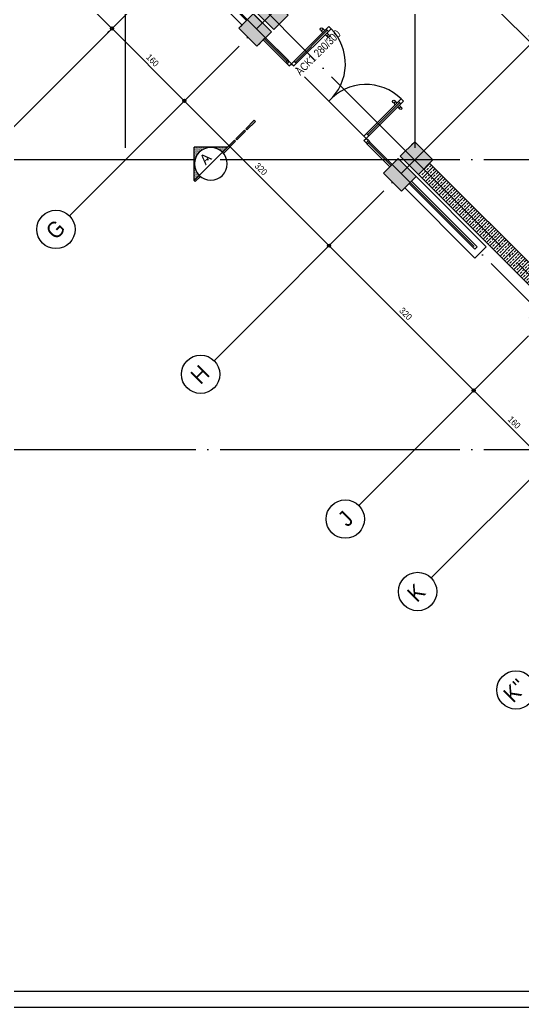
# Model space of a CAD drawing. Extents: x 460786 to 545292, y 30998 to 41694.
# Drawn here: x 487049 to 487836, y 37194 to 38737 of the extents above; entities that cross this region are included whole.
import ezdxf
from ezdxf.enums import TextEntityAlignment as Align

# ---------------------------------------------------------------- set-up
doc = ezdxf.new("R2010")
doc.units = 0
doc.header["$LTSCALE"] = 50
doc.header["$MEASUREMENT"] = 0
doc.header["$PDMODE"] = 35
doc.linetypes.add('DASHDOT', pattern=[5.5, 5, -0.25, 0, -0.25])
doc.layers.get('0').update_dxf_attribs({"linetype": 'CONTINUOUS'})
doc.layers.get('Defpoints').update_dxf_attribs({"linetype": 'CONTINUOUS'})
for name, color, linetype in [('A-Aks Balonu', 2, 'CONTINUOUS'), ('A-Aks Dikey', 12, 'DASHDOT'), ('A-Aks Yatay', 12, 'DASHDOT'), ('A-Betonarme', 6, 'CONTINUOUS'), ('A-Cam', 160, 'CONTINUOUS'), ('A-Duvar', 7, 'CONTINUOUS'), ('A-Kesit Yazi', 4, 'CONTINUOUS'), ('A-Lejant', 23, 'CONTINUOUS'), ('A-Olcu DIS Dikey', 8, 'CONTINUOUS'), ('A-Olcu Ic Dikey', 8, 'CONTINUOUS'), ('A-Poz-Kapı', 4, 'CONTINUOUS'), ('A-Tarama 1', 9, 'CONTINUOUS')]:
    doc.layers.add(name, color=color, linetype=linetype)
doc.styles.get("Standard").update_dxf_attribs({"font": 'arial.ttf', "width": 0.9})
doc.styles.add('STANDARD1', font='arial.ttf')
doc.dimstyles.new('EXIT', dxfattribs={"dimscale": 50, "dimtxt": 0.23, "dimasz": 0.03, "dimexe": 0.125, "dimexo": 0.5, "dimgap": 0.09, "dimtad": 1, "dimzin": 1, "dimdsep": 46, "dimtxsty": 'Standard', "dimblk": 'TICK', "dimcen": 0.2, "dimadec": 0, "dimazin": 0, "dimtfac": 1, "dimtix": 1, "dimtofl": 0, "dimtmove": 2, "dimatfit": 3, "dimldrblk": 'TICK', "dimfxl": 1, "dimtolj": 1, "dimtzin": 1, "dimarcsym": 0})
pattern_1 = [(225, (-3046.124, 1950.459), (5.30330086, -5.30330086), []), (225, (-3051.4276, 1950.459), (5.30330086, -5.30330086), [3.75, -1.875])]

# ---------------------------------------------------------------- blocks, each defined once
blk = doc.blocks.new('aks')
blk.add_circle((-0.8, 38.6), 60)
at = {"width": 0.9}
blk.add_attdef('AKSNO', text='', height=50, dxfattribs=at).set_placement((-0.8, 38.6), align=Align.MIDDLE_CENTER)
blk = doc.blocks.new('kapı CK 180p')
at = {"ltscale": 20}
for p, q in [((10, 82.4), (15, 82.4)), ((10, 0), (10, 82.4)), ((15, 0), (15, 82.4)), ((175, 82.4), (170, 82.4)), ((170, 0), (170, 82.4)), ((175, 0), (175, 82.4)), ((10, 76.4), (15, 76.4)), ((12.5, 6), (12.5, 76.4)), ((175, 76.4), (170, 76.4)), ((172.5, 6), (172.5, 76.4)), ((5, 0), (10, 0)), ((5, -5), (5, 0)), ((10, 6), (15, 6)), ((10, 0), (15, 0)), ((10, -5), (10, 0)), ((175, 6), (170, 6)), ((175, 0), (170, 0)), ((5, -5), (10, -5)), ((175, -5), (175, 0)), ((180, 0), (175, 0)), ((180, -5), (175, -5)), ((180, -5), (180, 0))]:
    blk.add_line(p, q, dxfattribs=at)
for p, q in [((6.5, 73.4), (9.4, 73.4)), ((6.5, 69.4), (9.4, 69.4)), ((18.5, 73.4), (15.6, 73.4)), ((18.5, 69.4), (15.6, 69.4)), ((166.5, 73.4), (169.4, 73.4)), ((166.5, 69.4), (169.4, 69.4)), ((178.5, 73.4), (175.6, 73.4)), ((178.5, 69.4), (175.6, 69.4)), ((5, 0), (2.5, 0)), ((5, -5), (2.5, -5)), ((180, 0), (182.5, 0)), ((180, -5), (182.5, -5))]:
    blk.add_line(p, q)
for centre in [(5, 71.4), (20, 71.4), (165, 71.4), (180, 71.4)]:
    blk.add_circle(centre, 2)
for centre, start, end in [((14.3, 4.1), 356.9862, 89.506), ((170.7, 4.1), 90.494, 183.0138)]:
    blk.add_arc(centre, 78.3, start, end)
at = {"layer": 'A-Poz-Kapı', "width": 0.8}
blk.add_attdef('POZNO', (33.2, -3.7), '', height=12.5, rotation=90, dxfattribs=at)
blk = doc.blocks.new('*X5')
at = {"color": 0}
for p, q in [((116.48125, 395.1125), (116.48125, 395.1125)), ((116.4875, 395.125), (116.4875, 395.125)), ((116.49375, 395.1125), (116.49375, 395.1125)), ((116.5, 395.125), (116.5, 395.125)), ((116.50625, 395.1375), (116.50625, 395.1375)), ((116.50625, 395.1125), (116.50625, 395.1125)), ((116.5125, 395.15), (116.5125, 395.15)), ((116.5125, 395.125), (116.5125, 395.125)), ((116.51875, 395.1375), (116.51875, 395.1375)), ((116.51875, 395.1125), (116.51875, 395.1125)), ((116.525, 395.15), (116.525, 395.15)), ((116.525, 395.125), (116.525, 395.125)), ((116.53125, 395.1625), (116.53125, 395.1625)), ((116.53125, 395.1375), (116.53125, 395.1375)), ((116.53125, 395.1125), (116.53125, 395.1125)), ((116.5375, 395.175), (116.5375, 395.175)), ((116.5375, 395.15), (116.5375, 395.15)), ((116.5375, 395.125), (116.5375, 395.125)), ((116.54375, 395.1625), (116.54375, 395.1625)), ((116.54375, 395.1375), (116.54375, 395.1375)), ((116.54375, 395.1125), (116.54375, 395.1125)), ((116.55, 395.15), (116.55, 395.15)), ((116.55, 395.125), (116.55, 395.125)), ((116.55625, 395.1625), (116.55625, 395.1625)), ((116.55625, 395.1375), (116.55625, 395.1375)), ((116.55625, 395.1125), (116.55625, 395.1125)), ((116.5625, 395.15), (116.5625, 395.15)), ((116.5625, 395.125), (116.5625, 395.125)), ((116.56875, 395.1375), (116.56875, 395.1375)), ((116.56875, 395.1125), (116.56875, 395.1125)), ((116.575, 395.125), (116.575, 395.125)), ((116.58125, 395.1375), (116.58125, 395.1375)), ((116.58125, 395.1125), (116.58125, 395.1125)), ((116.5875, 395.125), (116.5875, 395.125)), ((116.59375, 395.1125), (116.59375, 395.1125)), ((116.60625, 395.1125), (116.60625, 395.1125)), ((116.23125, 394.8625), (116.23125, 394.8625)), ((116.2375, 394.875), (116.2375, 394.875)), ((116.25625, 394.8875), (116.25625, 394.8875)), ((116.2625, 394.9), (116.2625, 394.9)), ((116.28125, 394.9125), (116.28125, 394.9125)), ((116.2875, 394.925), (116.2875, 394.925)), ((116.30625, 394.9375), (116.30625, 394.9375)), ((116.3125, 394.95), (116.3125, 394.95)), ((116.325, 394.95), (116.325, 394.95)), ((116.33125, 394.9625), (116.33125, 394.9625)), ((116.3375, 394.975), (116.3375, 394.975)), ((116.34375, 394.9625), (116.34375, 394.9625)), ((116.35, 394.975), (116.35, 394.975)), ((116.35625, 394.9875), (116.35625, 394.9875)), ((116.35625, 394.9625), (116.35625, 394.9625)), ((116.3625, 395), (116.3625, 395)), ((116.3625, 394.975), (116.3625, 394.975)), ((116.36875, 394.9875), (116.36875, 394.9875)), ((116.375, 395), (116.375, 395)), ((116.375, 394.975), (116.375, 394.975)), ((116.38125, 395.0125), (116.38125, 395.0125)), ((116.38125, 394.9875), (116.38125, 394.9875)), ((116.3875, 395.025), (116.3875, 395.025)), ((116.3875, 395), (116.3875, 395)), ((116.39375, 395.0125), (116.39375, 395.0125)), ((116.39375, 394.9875), (116.39375, 394.9875)), ((116.4, 395.025), (116.4, 395.025)), ((116.4, 395), (116.4, 395)), ((116.40625, 395.0375), (116.40625, 395.0375)), ((116.40625, 395.0125), (116.40625, 395.0125)), ((116.40625, 394.9875), (116.40625, 394.9875)), ((116.4125, 395.05), (116.4125, 395.05)), ((116.4125, 395.025), (116.4125, 395.025)), ((116.4125, 395), (116.4125, 395)), ((116.41875, 395.0375), (116.41875, 395.0375)), ((116.41875, 395.0125), (116.41875, 395.0125)), ((116.425, 395.05), (116.425, 395.05)), ((116.425, 395.025), (116.425, 395.025)), ((116.425, 395), (116.425, 395)), ((116.43125, 395.0625), (116.43125, 395.0625)), ((116.43125, 395.0375), (116.43125, 395.0375)), ((116.43125, 395.0125), (116.43125, 395.0125)), ((116.4375, 395.075), (116.4375, 395.075)), ((116.4375, 395.05), (116.4375, 395.05)), ((116.4375, 395.025), (116.4375, 395.025)), ((116.4375, 395), (116.4375, 395)), ((116.44375, 395.0625), (116.44375, 395.0625)), ((116.44375, 395.0375), (116.44375, 395.0375)), ((116.44375, 395.0125), (116.44375, 395.0125)), ((116.45, 395.075), (116.45, 395.075)), ((116.45, 395.05), (116.45, 395.05)), ((116.45, 395.025), (116.45, 395.025)), ((116.45, 395), (116.45, 395)), ((116.45625, 395.0875), (116.45625, 395.0875)), ((116.45625, 395.0625), (116.45625, 395.0625)), ((116.45625, 395.0375), (116.45625, 395.0375)), ((116.45625, 395.0125), (116.45625, 395.0125)), ((116.4625, 395.1), (116.4625, 395.1)), ((116.4625, 395.075), (116.4625, 395.075)), ((116.4625, 395.05), (116.4625, 395.05)), ((116.4625, 395.025), (116.4625, 395.025)), ((116.4625, 395), (116.4625, 395)), ((116.46875, 395.0875), (116.46875, 395.0875)), ((116.46875, 395.0625), (116.46875, 395.0625)), ((116.46875, 395.0375), (116.46875, 395.0375)), ((116.46875, 395.0125), (116.46875, 395.0125)), ((116.475, 395.1), (116.475, 395.1)), ((116.475, 395.075), (116.475, 395.075)), ((116.475, 395.05), (116.475, 395.05)), ((116.475, 395.025), (116.475, 395.025)), ((116.48125, 395.0875), (116.48125, 395.0875)), ((116.48125, 395.0625), (116.48125, 395.0625)), ((116.48125, 395.0375), (116.48125, 395.0375)), ((116.48125, 395.0125), (116.48125, 395.0125)), ((116.4875, 395.1), (116.4875, 395.1)), ((116.4875, 395.075), (116.4875, 395.075)), ((116.4875, 395.05), (116.4875, 395.05)), ((116.4875, 395.025), (116.4875, 395.025)), ((116.49375, 395.0875), (116.49375, 395.0875)), ((116.49375, 395.0625), (116.49375, 395.0625)), ((116.49375, 395.0375), (116.49375, 395.0375)), ((116.49375, 395.0125), (116.49375, 395.0125)), ((116.5, 395.1), (116.5, 395.1)), ((116.5, 395.075), (116.5, 395.075)), ((116.5, 395.05), (116.5, 395.05)), ((116.5, 395.025), (116.5, 395.025)), ((116.50625, 395.0875), (116.50625, 395.0875)), ((116.50625, 395.0625), (116.50625, 395.0625)), ((116.50625, 395.0375), (116.50625, 395.0375)), ((116.50625, 395.0125), (116.50625, 395.0125)), ((116.5125, 395.1), (116.5125, 395.1)), ((116.5125, 395.075), (116.5125, 395.075)), ((116.5125, 395.05), (116.5125, 395.05)), ((116.5125, 395.025), (116.5125, 395.025)), ((116.51875, 395.0875), (116.51875, 395.0875)), ((116.51875, 395.0625), (116.51875, 395.0625)), ((116.51875, 395.0375), (116.51875, 395.0375)), ((116.51875, 395.0125), (116.51875, 395.0125)), ((116.525, 395.1), (116.525, 395.1)), ((116.525, 395.075), (116.525, 395.075)), ((116.525, 395.05), (116.525, 395.05)), ((116.525, 395.025), (116.525, 395.025)), ((116.53125, 395.0875), (116.53125, 395.0875)), ((116.53125, 395.0625), (116.53125, 395.0625)), ((116.53125, 395.0375), (116.53125, 395.0375)), ((116.53125, 395.0125), (116.53125, 395.0125)), ((116.5375, 395.1), (116.5375, 395.1)), ((116.5375, 395.075), (116.5375, 395.075)), ((116.5375, 395.05), (116.5375, 395.05)), ((116.5375, 395.025), (116.5375, 395.025)), ((116.54375, 395.0875), (116.54375, 395.0875)), ((116.54375, 395.0625), (116.54375, 395.0625)), ((116.54375, 395.0375), (116.54375, 395.0375)), ((116.54375, 395.0125), (116.54375, 395.0125)), ((116.55, 395.1), (116.55, 395.1)), ((116.55, 395.075), (116.55, 395.075)), ((116.55, 395.05), (116.55, 395.05)), ((116.55, 395.025), (116.55, 395.025)), ((116.55625, 395.0875), (116.55625, 395.0875)), ((116.55625, 395.0625), (116.55625, 395.0625)), ((116.55625, 395.0375), (116.55625, 395.0375)), ((116.55625, 395.0125), (116.55625, 395.0125)), ((116.5625, 395.1), (116.5625, 395.1)), ((116.5625, 395.075), (116.5625, 395.075)), ((116.5625, 395.05), (116.5625, 395.05)), ((116.5625, 395.025), (116.5625, 395.025)), ((116.56875, 395.0875), (116.56875, 395.0875)), ((116.56875, 395.0625), (116.56875, 395.0625)), ((116.56875, 395.0375), (116.56875, 395.0375)), ((116.56875, 395.0125), (116.56875, 395.0125)), ((116.575, 395.1), (116.575, 395.1)), ((116.575, 395.075), (116.575, 395.075)), ((116.575, 395.05), (116.575, 395.05)), ((116.575, 395.025), (116.575, 395.025)), ((116.58125, 395.0875), (116.58125, 395.0875)), ((116.58125, 395.0625), (116.58125, 395.0625)), ((116.58125, 395.0375), (116.58125, 395.0375)), ((116.58125, 395.0125), (116.58125, 395.0125)), ((116.5875, 395.1), (116.5875, 395.1)), ((116.5875, 395.075), (116.5875, 395.075)), ((116.5875, 395.05), (116.5875, 395.05)), ((116.5875, 395.025), (116.5875, 395.025)), ((116.59375, 395.0875), (116.59375, 395.0875)), ((116.59375, 395.0625), (116.59375, 395.0625)), ((116.59375, 395.0375), (116.59375, 395.0375)), ((116.59375, 395.0125), (116.59375, 395.0125)), ((116.6, 395.1), (116.6, 395.1)), ((116.6, 395.075), (116.6, 395.075)), ((116.6, 395.05), (116.6, 395.05)), ((116.6, 395.025), (116.6, 395.025)), ((116.60625, 395.0875), (116.60625, 395.0875)), ((116.60625, 395.0625), (116.60625, 395.0625)), ((116.60625, 395.0375), (116.60625, 395.0375)), ((116.60625, 395.0125), (116.60625, 395.0125)), ((116.6125, 395.1), (116.6125, 395.1)), ((116.6125, 395.075), (116.6125, 395.075)), ((116.6125, 395.05), (116.6125, 395.05)), ((116.6125, 395.025), (116.6125, 395.025)), ((116.61875, 395.0875), (116.61875, 395.0875)), ((116.61875, 395.0625), (116.61875, 395.0625)), ((116.61875, 395.0375), (116.61875, 395.0375)), ((116.61875, 395.0125), (116.61875, 395.0125)), ((116.625, 395.075), (116.625, 395.075)), ((116.625, 395.05), (116.625, 395.05)), ((116.625, 395.025), (116.625, 395.025)), ((116.625, 395), (116.625, 395)), ((116.63125, 395.0875), (116.63125, 395.0875)), ((116.63125, 395.0625), (116.63125, 395.0625)), ((116.63125, 395.0375), (116.63125, 395.0375)), ((116.63125, 395.0125), (116.63125, 395.0125)), ((116.6375, 395.075), (116.6375, 395.075)), ((116.6375, 395.05), (116.6375, 395.05)), ((116.6375, 395.025), (116.6375, 395.025)), ((116.6375, 395), (116.6375, 395)), ((116.64375, 395.0625), (116.64375, 395.0625)), ((116.64375, 395.0375), (116.64375, 395.0375)), ((116.64375, 395.0125), (116.64375, 395.0125)), ((116.65, 395.05), (116.65, 395.05)), ((116.65, 395.025), (116.65, 395.025)), ((116.65, 395), (116.65, 395)), ((116.65625, 395.0625), (116.65625, 395.0625)), ((116.65625, 395.0375), (116.65625, 395.0375)), ((116.65625, 395.0125), (116.65625, 395.0125)), ((116.6625, 395.05), (116.6625, 395.05)), ((116.6625, 395.025), (116.6625, 395.025)), ((116.6625, 395), (116.6625, 395)), ((116.66875, 395.0375), (116.66875, 395.0375)), ((116.66875, 395.0125), (116.66875, 395.0125)), ((116.66875, 394.9875), (116.66875, 394.9875)), ((116.675, 395.025), (116.675, 395.025)), ((116.675, 395), (116.675, 395)), ((116.68125, 395.0375), (116.68125, 395.0375)), ((116.68125, 395.0125), (116.68125, 395.0125)), ((116.68125, 394.9875), (116.68125, 394.9875)), ((116.6875, 395.025), (116.6875, 395.025)), ((116.6875, 395), (116.6875, 395)), ((116.69375, 395.0125), (116.69375, 395.0125)), ((116.69375, 394.9875), (116.69375, 394.9875)), ((116.7, 395), (116.7, 395)), ((116.70625, 395.0125), (116.70625, 395.0125)), ((116.70625, 394.9875), (116.70625, 394.9875)), ((116.7125, 395), (116.7125, 395)), ((116.7125, 394.975), (116.7125, 394.975)), ((116.71875, 394.9875), (116.71875, 394.9875)), ((116.725, 394.975), (116.725, 394.975)), ((116.73125, 394.9875), (116.73125, 394.9875)), ((116.73125, 394.9625), (116.73125, 394.9625)), ((116.7375, 394.975), (116.7375, 394.975)), ((116.74375, 394.9625), (116.74375, 394.9625)), ((116.75, 394.95), (116.75, 394.95)), ((116.75625, 394.9625), (116.75625, 394.9625)), ((116.7625, 394.95), (116.7625, 394.95)), ((116.76875, 394.9375), (116.76875, 394.9375)), ((116.78125, 394.9375), (116.78125, 394.9375)), ((116.7875, 394.925), (116.7875, 394.925)), ((116.80625, 394.9125), (116.80625, 394.9125)), ((116.83125, 394.8875), (116.83125, 394.8875)), ((116.85625, 394.8625), (116.85625, 394.8625)), ((115.9875, 394.625), (115.9875, 394.625)), ((116, 394.625), (116, 394.625)), ((116.00625, 394.6375), (116.00625, 394.6375)), ((116.0125, 394.65), (116.0125, 394.65)), ((116.0125, 394.625), (116.0125, 394.625)), ((116.01875, 394.6375), (116.01875, 394.6375)), ((116.025, 394.65), (116.025, 394.65)), ((116.025, 394.625), (116.025, 394.625)), ((116.03125, 394.6625), (116.03125, 394.6625)), ((116.03125, 394.6375), (116.03125, 394.6375)), ((116.0375, 394.675), (116.0375, 394.675)), ((116.0375, 394.65), (116.0375, 394.65)), ((116.0375, 394.625), (116.0375, 394.625)), ((116.04375, 394.6625), (116.04375, 394.6625)), ((116.04375, 394.6375), (116.04375, 394.6375)), ((116.05, 394.675), (116.05, 394.675)), ((116.05, 394.65), (116.05, 394.65)), ((116.05, 394.625), (116.05, 394.625)), ((116.05625, 394.6875), (116.05625, 394.6875)), ((116.05625, 394.6625), (116.05625, 394.6625)), ((116.05625, 394.6375), (116.05625, 394.6375)), ((116.0625, 394.7), (116.0625, 394.7)), ((116.0625, 394.675), (116.0625, 394.675)), ((116.0625, 394.65), (116.0625, 394.65)), ((116.0625, 394.625), (116.0625, 394.625)), ((116.06875, 394.6875), (116.06875, 394.6875)), ((116.06875, 394.6625), (116.06875, 394.6625)), ((116.06875, 394.6375), (116.06875, 394.6375)), ((116.075, 394.7), (116.075, 394.7)), ((116.075, 394.675), (116.075, 394.675)), ((116.075, 394.65), (116.075, 394.65)), ((116.075, 394.625), (116.075, 394.625)), ((116.08125, 394.7125), (116.08125, 394.7125)), ((116.08125, 394.6875), (116.08125, 394.6875)), ((116.08125, 394.6625), (116.08125, 394.6625)), ((116.08125, 394.6375), (116.08125, 394.6375)), ((116.0875, 394.725), (116.0875, 394.725)), ((116.0875, 394.7), (116.0875, 394.7)), ((116.0875, 394.675), (116.0875, 394.675)), ((116.0875, 394.65), (116.0875, 394.65)), ((116.0875, 394.625), (116.0875, 394.625)), ((116.09375, 394.7125), (116.09375, 394.7125)), ((116.09375, 394.6875), (116.09375, 394.6875)), ((116.09375, 394.6625), (116.09375, 394.6625)), ((116.09375, 394.6375), (116.09375, 394.6375)), ((116.1, 394.725), (116.1, 394.725)), ((116.1, 394.7), (116.1, 394.7)), ((116.1, 394.675), (116.1, 394.675)), ((116.1, 394.65), (116.1, 394.65)), ((116.1, 394.625), (116.1, 394.625)), ((116.10625, 394.7375), (116.10625, 394.7375)), ((116.10625, 394.7125), (116.10625, 394.7125)), ((116.10625, 394.6875), (116.10625, 394.6875)), ((116.10625, 394.6625), (116.10625, 394.6625)), ((116.10625, 394.6375), (116.10625, 394.6375)), ((116.1125, 394.75), (116.1125, 394.75)), ((116.1125, 394.725), (116.1125, 394.725)), ((116.1125, 394.7), (116.1125, 394.7)), ((116.1125, 394.675), (116.1125, 394.675)), ((116.1125, 394.65), (116.1125, 394.65)), ((116.1125, 394.625), (116.1125, 394.625)), ((116.11875, 394.7375), (116.11875, 394.7375)), ((116.11875, 394.7125), (116.11875, 394.7125)), ((116.11875, 394.6875), (116.11875, 394.6875)), ((116.11875, 394.6625), (116.11875, 394.6625)), ((116.11875, 394.6375), (116.11875, 394.6375)), ((116.125, 394.75), (116.125, 394.75)), ((116.125, 394.725), (116.125, 394.725)), ((116.125, 394.7), (116.125, 394.7)), ((116.125, 394.675), (116.125, 394.675)), ((116.125, 394.65), (116.125, 394.65)), ((116.125, 394.625), (116.125, 394.625)), ((116.13125, 394.7625), (116.13125, 394.7625)), ((116.13125, 394.7375), (116.13125, 394.7375)), ((116.13125, 394.7125), (116.13125, 394.7125)), ((116.13125, 394.6875), (116.13125, 394.6875)), ((116.13125, 394.6625), (116.13125, 394.6625)), ((116.13125, 394.6375), (116.13125, 394.6375)), ((116.1375, 394.775), (116.1375, 394.775)), ((116.1375, 394.75), (116.1375, 394.75)), ((116.1375, 394.725), (116.1375, 394.725)), ((116.1375, 394.7), (116.1375, 394.7)), ((116.1375, 394.675), (116.1375, 394.675)), ((116.1375, 394.65), (116.1375, 394.65)), ((116.1375, 394.625), (116.1375, 394.625)), ((116.14375, 394.7625), (116.14375, 394.7625)), ((116.14375, 394.7375), (116.14375, 394.7375)), ((116.14375, 394.7125), (116.14375, 394.7125)), ((116.14375, 394.6875), (116.14375, 394.6875)), ((116.14375, 394.6625), (116.14375, 394.6625)), ((116.15, 394.775), (116.15, 394.775)), ((116.15, 394.75), (116.15, 394.75)), ((116.15, 394.725), (116.15, 394.725)), ((116.15, 394.7), (116.15, 394.7)), ((116.15625, 394.7875), (116.15625, 394.7875)), ((116.15625, 394.7625), (116.15625, 394.7625)), ((116.15625, 394.7375), (116.15625, 394.7375)), ((116.1625, 394.8), (116.1625, 394.8)), ((116.1625, 394.775), (116.1625, 394.775)), ((116.1625, 394.75), (116.1625, 394.75)), ((116.16875, 394.7875), (116.16875, 394.7875)), ((116.16875, 394.7625), (116.16875, 394.7625)), ((116.175, 394.8), (116.175, 394.8)), ((116.175, 394.775), (116.175, 394.775)), ((116.18125, 394.8125), (116.18125, 394.8125)), ((116.18125, 394.7875), (116.18125, 394.7875)), ((116.1875, 394.825), (116.1875, 394.825)), ((116.1875, 394.8), (116.1875, 394.8)), ((116.19375, 394.8125), (116.19375, 394.8125)), ((116.2, 394.825), (116.2, 394.825)), ((116.20625, 394.8375), (116.20625, 394.8375)), ((116.2125, 394.85), (116.2125, 394.85)), ((116.8625, 394.85), (116.8625, 394.85)), ((116.88125, 394.8375), (116.88125, 394.8375)), ((116.8875, 394.825), (116.8875, 394.825)), ((116.89375, 394.8125), (116.89375, 394.8125)), ((116.9, 394.8), (116.9, 394.8)), ((116.90625, 394.8125), (116.90625, 394.8125)), ((116.90625, 394.7875), (116.90625, 394.7875)), ((116.9125, 394.8), (116.9125, 394.8)), ((116.9125, 394.775), (116.9125, 394.775)), ((116.91875, 394.7875), (116.91875, 394.7875)), ((116.91875, 394.7625), (116.91875, 394.7625)), ((116.925, 394.775), (116.925, 394.775)), ((116.925, 394.75), (116.925, 394.75)), ((116.925, 394.725), (116.925, 394.725)), ((116.93125, 394.7875), (116.93125, 394.7875)), ((116.93125, 394.7625), (116.93125, 394.7625)), ((116.93125, 394.7375), (116.93125, 394.7375)), ((116.93125, 394.7125), (116.93125, 394.7125)), ((116.9375, 394.775), (116.9375, 394.775)), ((116.9375, 394.75), (116.9375, 394.75)), ((116.9375, 394.725), (116.9375, 394.725)), ((116.9375, 394.7), (116.9375, 394.7)), ((116.9375, 394.675), (116.9375, 394.675)), ((116.94375, 394.7625), (116.94375, 394.7625)), ((116.94375, 394.7375), (116.94375, 394.7375)), ((116.94375, 394.7125), (116.94375, 394.7125)), ((116.94375, 394.6875), (116.94375, 394.6875)), ((116.94375, 394.6625), (116.94375, 394.6625)), ((116.94375, 394.6375), (116.94375, 394.6375)), ((116.95, 394.75), (116.95, 394.75)), ((116.95, 394.725), (116.95, 394.725)), ((116.95, 394.7), (116.95, 394.7)), ((116.95, 394.675), (116.95, 394.675)), ((116.95, 394.65), (116.95, 394.65)), ((116.95, 394.625), (116.95, 394.625)), ((116.95625, 394.7625), (116.95625, 394.7625)), ((116.95625, 394.7375), (116.95625, 394.7375)), ((116.95625, 394.7125), (116.95625, 394.7125)), ((116.95625, 394.6875), (116.95625, 394.6875)), ((116.95625, 394.6625), (116.95625, 394.6625)), ((116.95625, 394.6375), (116.95625, 394.6375)), ((116.9625, 394.75), (116.9625, 394.75)), ((116.9625, 394.725), (116.9625, 394.725)), ((116.9625, 394.7), (116.9625, 394.7)), ((116.9625, 394.675), (116.9625, 394.675)), ((116.9625, 394.65), (116.9625, 394.65)), ((116.9625, 394.625), (116.9625, 394.625)), ((116.96875, 394.7375), (116.96875, 394.7375)), ((116.96875, 394.7125), (116.96875, 394.7125)), ((116.96875, 394.6875), (116.96875, 394.6875)), ((116.96875, 394.6625), (116.96875, 394.6625)), ((116.96875, 394.6375), (116.96875, 394.6375)), ((116.975, 394.725), (116.975, 394.725)), ((116.975, 394.7), (116.975, 394.7)), ((116.975, 394.675), (116.975, 394.675)), ((116.975, 394.65), (116.975, 394.65)), ((116.975, 394.625), (116.975, 394.625)), ((116.98125, 394.7375), (116.98125, 394.7375)), ((116.98125, 394.7125), (116.98125, 394.7125)), ((116.98125, 394.6875), (116.98125, 394.6875)), ((116.98125, 394.6625), (116.98125, 394.6625)), ((116.98125, 394.6375), (116.98125, 394.6375)), ((116.9875, 394.725), (116.9875, 394.725)), ((116.9875, 394.7), (116.9875, 394.7)), ((116.9875, 394.675), (116.9875, 394.675)), ((116.9875, 394.65), (116.9875, 394.65)), ((116.9875, 394.625), (116.9875, 394.625)), ((116.99375, 394.7125), (116.99375, 394.7125)), ((116.99375, 394.6875), (116.99375, 394.6875)), ((116.99375, 394.6625), (116.99375, 394.6625)), ((116.99375, 394.6375), (116.99375, 394.6375)), ((117, 394.7), (117, 394.7)), ((117, 394.675), (117, 394.675)), ((117, 394.65), (117, 394.65)), ((117, 394.625), (117, 394.625)), ((117.00625, 394.7125), (117.00625, 394.7125)), ((117.00625, 394.6875), (117.00625, 394.6875)), ((117.00625, 394.6625), (117.00625, 394.6625)), ((117.00625, 394.6375), (117.00625, 394.6375)), ((117.0125, 394.7), (117.0125, 394.7)), ((117.0125, 394.675), (117.0125, 394.675)), ((117.0125, 394.65), (117.0125, 394.65)), ((117.0125, 394.625), (117.0125, 394.625)), ((117.01875, 394.6875), (117.01875, 394.6875)), ((117.01875, 394.6625), (117.01875, 394.6625)), ((117.01875, 394.6375), (117.01875, 394.6375)), ((117.025, 394.675), (117.025, 394.675)), ((117.025, 394.65), (117.025, 394.65)), ((117.025, 394.625), (117.025, 394.625)), ((117.03125, 394.6875), (117.03125, 394.6875)), ((117.03125, 394.6625), (117.03125, 394.6625)), ((117.03125, 394.6375), (117.03125, 394.6375)), ((117.0375, 394.675), (117.0375, 394.675)), ((117.0375, 394.65), (117.0375, 394.65)), ((117.0375, 394.625), (117.0375, 394.625)), ((117.04375, 394.6625), (117.04375, 394.6625)), ((117.04375, 394.6375), (117.04375, 394.6375)), ((117.05, 394.65), (117.05, 394.65)), ((117.05, 394.625), (117.05, 394.625)), ((117.05625, 394.6625), (117.05625, 394.6625)), ((117.05625, 394.6375), (117.05625, 394.6375)), ((117.0625, 394.65), (117.0625, 394.65)), ((117.0625, 394.625), (117.0625, 394.625)), ((117.06875, 394.6375), (117.06875, 394.6375)), ((117.075, 394.625), (117.075, 394.625)), ((117.08125, 394.6375), (117.08125, 394.6375)), ((117.0875, 394.625), (117.0875, 394.625)), ((115.98125, 394.6125), (115.98125, 394.6125)), ((115.99375, 394.6125), (115.99375, 394.6125)), ((116.00625, 394.6125), (116.00625, 394.6125)), ((116.01875, 394.6125), (116.01875, 394.6125)), ((116.03125, 394.6125), (116.03125, 394.6125)), ((116.04375, 394.6125), (116.04375, 394.6125)), ((116.05625, 394.6125), (116.05625, 394.6125)), ((116.06875, 394.6125), (116.06875, 394.6125)), ((116.08125, 394.6125), (116.08125, 394.6125)), ((116.09375, 394.6125), (116.09375, 394.6125)), ((116.10625, 394.6125), (116.10625, 394.6125)), ((116.11875, 394.6125), (116.11875, 394.6125)), ((116.13125, 394.6125), (116.13125, 394.6125)), ((116.94375, 394.6125), (116.94375, 394.6125)), ((116.95625, 394.6125), (116.95625, 394.6125)), ((116.96875, 394.6125), (116.96875, 394.6125)), ((116.98125, 394.6125), (116.98125, 394.6125)), ((116.99375, 394.6125), (116.99375, 394.6125)), ((117.00625, 394.6125), (117.00625, 394.6125)), ((117.01875, 394.6125), (117.01875, 394.6125)), ((117.03125, 394.6125), (117.03125, 394.6125)), ((117.04375, 394.6125), (117.04375, 394.6125)), ((117.05625, 394.6125), (117.05625, 394.6125)), ((117.06875, 394.6125), (117.06875, 394.6125)), ((117.08125, 394.6125), (117.08125, 394.6125)), ((117.09375, 394.6125), (117.09375, 394.6125)), ((117.10625, 394.6125), (117.10625, 394.6125))]:
    blk.add_line(p, q, dxfattribs=at)
blk = doc.blocks.new('kesit-p2')
h = blk.add_hatch()
h.set_pattern_fill('DOTS', scale=0.2, angle=90)
h.set_pattern_definition([(90, (294857.23727, 191937.31927), (-0.3175, 0.15875), [0, -0.3175])])
h.paths.add_polyline_path([(107.5, 62.4), (107.5, 51.2, -0.023249), (109.9, 51.1), (109.9, 62.4)])
h.paths.add_polyline_path([(107.5, 0), (107.5, -11.2), (107.5, -26.5), (109.9, -26.5), (109.9, 0.1, -0.023249)])
h.paths.add_polyline_path([(107.5, -29.5), (107.5, -48.6), (109.9, -48.6), (109.9, -29.5)])
h.paths.add_polyline_path([(107.5, -51.5), (107.5, -70.6), (109.9, -70.6), (109.9, -51.5)])
at = {"color": 0}
for p, q in [((107.5, 62.4), (70.7, 25.6)), ((107.5, -11.2), (107.5, 62.4)), ((109.9, 51.1), (109.9, 62.4)), ((107.5, -11.2), (70.7, 25.6)), ((109.9, -26.5), (109.9, 0.1)), ((109.9, -48.6), (109.9, -29.5)), ((109.9, -70.6), (109.9, -51.5))]:
    blk.add_line(p, q, dxfattribs=at)
for p, q in [((107.5, 62.4), (109.9, 62.4)), ((107.5, -11.2), (107.5, -26.5)), ((107.5, -26.5), (109.9, -26.5)), ((107.5, -29.5), (107.5, -48.6)), ((107.5, -29.5), (109.9, -29.5)), ((107.5, -48.6), (109.9, -48.6)), ((107.5, -51.5), (107.5, -70.6)), ((107.5, -51.5), (109.9, -51.5)), ((107.5, -70.6), (109.9, -70.6))]:
    blk.add_line(p, q)
blk.add_circle((107.5, 25.6), 25.6, dxfattribs=at)
at = {"color": 7, "xscale": 64, "yscale": 64, "zscale": 64, "rotation": 90}
blk.add_blockref('*X5', (25362.4, -7433.1), dxfattribs=at)
at = {"style": 'STANDARD1'}
blk.add_attdef('TEXT', text='', height=16, dxfattribs=at).set_placement((95.7, 25.8), align=Align.MIDDLE_CENTER)
at = {"style": 'STANDARD1', "width": 0.6}
blk.add_attdef('TEXT', text='', height=12, dxfattribs=at).set_placement((119.9, 26.6), align=Align.MIDDLE_CENTER)
blk = doc.blocks.new('TICK', base_point=(53.7, 38.1))
blk.add_line((55.4, 38.1), (52, 38.1))
blk.add_circle((53.7, 38.1), 1.67)
blk = doc.blocks.new('*D546')
at = {"layer": 'A-Olcu DIS Dikey', "color": 0, "lineweight": -2, "transparency": 16777216}
for p, q in [((487081.1, 38835.1), (487192.1, 38724.1)), ((487073.4, 38829.6), (487075.6, 38831.7)), ((487186.6, 38716.4), (487188.7, 38718.6))]:
    blk.add_line(p, q, dxfattribs=at)
at = {"layer": 'Defpoints', "color": 0, "transparency": 16777216}
for p in [(487091.1, 38847.2), (487204.3, 38734.1), (487193.1, 38723)]:
    blk.add_point(p, dxfattribs=at)
at = {"layer": 'A-Olcu DIS Dikey', "color": 0, "lineweight": -2, "transparency": 16777216, "xscale": 1.5, "yscale": 1.5, "zscale": 1.5}
for p, rotation in [((487080, 38836.1), 134.999999999776), ((487193.1, 38723), 314.999999999776)]:
    blk.add_blockref('TICK', p, dxfattribs=dict(at, rotation=rotation))
at = {"layer": 'A-Olcu DIS Dikey', "color": 0, "transparency": 16777216, "insert": (487143.4, 38786.4), "char_height": 10, "attachment_point": 5, "rotation": 315}
blk.add_mtext('\\A1;160', dxfattribs=at)
blk = doc.blocks.new('*D547')
at = {"layer": 'A-Olcu DIS Dikey', "color": 0, "lineweight": -2, "transparency": 16777216}
for p, q in [((487186.6, 38716.4), (487188.7, 38718.6)), ((487305.2, 38610.9), (487194.2, 38721.9)), ((487299.7, 38603.3), (487301.9, 38605.4))]:
    blk.add_line(p, q, dxfattribs=at)
at = {"layer": 'Defpoints', "color": 0, "transparency": 16777216}
for p in [(487204.3, 38734.1), (487193.1, 38723), (487317.4, 38621)]:
    blk.add_point(p, dxfattribs=at)
at = {"layer": 'A-Olcu DIS Dikey', "color": 0, "lineweight": -2, "transparency": 16777216, "xscale": 1.5, "yscale": 1.5, "zscale": 1.5}
for p, rotation in [((487193.1, 38723), 134.999999999776), ((487306.3, 38609.9), 314.999999999776)]:
    blk.add_blockref('TICK', p, dxfattribs=dict(at, rotation=rotation))
at = {"layer": 'A-Olcu DIS Dikey', "color": 0, "transparency": 16777216, "insert": (487256.5, 38673.2), "char_height": 10, "attachment_point": 5, "rotation": 315}
blk.add_mtext('\\A1;160', dxfattribs=at)
blk = doc.blocks.new('*D548')
at = {"layer": 'A-Olcu DIS Dikey', "color": 0, "lineweight": -2, "transparency": 16777216}
for p, q in [((487299.7, 38603.3), (487301.9, 38605.4)), ((487307.3, 38608.8), (487531.5, 38384.6)), ((487526, 38377), (487528.1, 38379.2))]:
    blk.add_line(p, q, dxfattribs=at)
at = {"layer": 'Defpoints', "color": 0, "transparency": 16777216}
for p in [(487317.4, 38621), (487543.7, 38394.7), (487532.6, 38383.6)]:
    blk.add_point(p, dxfattribs=at)
at = {"layer": 'A-Olcu DIS Dikey', "color": 0, "lineweight": -2, "transparency": 16777216, "xscale": 1.5, "yscale": 1.5, "zscale": 1.5}
for p, rotation in [((487306.3, 38609.9), 134.999999999776), ((487532.6, 38383.6), 314.999999999776)]:
    blk.add_blockref('TICK', p, dxfattribs=dict(at, rotation=rotation))
at = {"layer": 'A-Olcu DIS Dikey', "color": 0, "transparency": 16777216, "insert": (487426.2, 38503.5), "char_height": 10, "attachment_point": 5, "rotation": 315}
blk.add_mtext('\\A1;320', dxfattribs=at)
blk = doc.blocks.new('*D537')
at = {"layer": 'A-Olcu DIS Dikey', "color": 0, "lineweight": -2, "transparency": 16777216}
for p, q in [((487526, 38377), (487528.1, 38379.2)), ((487757.8, 38158.4), (487533.6, 38382.5)), ((487752.3, 38150.7), (487754.4, 38152.9))]:
    blk.add_line(p, q, dxfattribs=at)
at = {"layer": 'Defpoints', "color": 0, "transparency": 16777216}
for p in [(487543.7, 38394.7), (487532.6, 38383.6), (487769.9, 38168.4)]:
    blk.add_point(p, dxfattribs=at)
at = {"layer": 'A-Olcu DIS Dikey', "color": 0, "lineweight": -2, "transparency": 16777216, "xscale": 1.5, "yscale": 1.5, "zscale": 1.5}
for p, rotation in [((487532.6, 38383.6), 134.999999999776), ((487758.8, 38157.3), 314.999999999776)]:
    blk.add_blockref('TICK', p, dxfattribs=dict(at, rotation=rotation))
at = {"layer": 'A-Olcu DIS Dikey', "color": 0, "transparency": 16777216, "insert": (487652.5, 38277.2), "char_height": 10, "attachment_point": 5, "rotation": 315}
blk.add_mtext('\\A1;320', dxfattribs=at)
blk = doc.blocks.new('*D538')
at = {"layer": 'A-Olcu DIS Dikey', "color": 0, "lineweight": -2, "transparency": 16777216}
for p, q in [((487759.9, 38156.3), (487870.9, 38045.2)), ((487752.3, 38150.7), (487754.4, 38152.9)), ((487865.4, 38037.6), (487867.5, 38039.8))]:
    blk.add_line(p, q, dxfattribs=at)
at = {"layer": 'Defpoints', "color": 0, "transparency": 16777216}
for p in [(487769.9, 38168.4), (487883.1, 38055.3), (487872, 38044.2)]:
    blk.add_point(p, dxfattribs=at)
at = {"layer": 'A-Olcu DIS Dikey', "color": 0, "lineweight": -2, "transparency": 16777216, "xscale": 1.5, "yscale": 1.5, "zscale": 1.5}
for p, rotation in [((487758.8, 38157.3), 134.999999999776), ((487872, 38044.2), 314.999999999776)]:
    blk.add_blockref('TICK', p, dxfattribs=dict(at, rotation=rotation))
at = {"layer": 'A-Olcu DIS Dikey', "color": 0, "transparency": 16777216, "insert": (487822.2, 38107.5), "char_height": 10, "attachment_point": 5, "rotation": 315}
blk.add_mtext('\\A1;160', dxfattribs=at)
blk = doc.blocks.new('*D925')
at = {"layer": 'A-Olcu Ic Dikey', "color": 0, "lineweight": -2, "transparency": 16777216}
for p, q in [((487623.6, 38925), (488070.5, 38478.2)), ((487616, 38919.5), (487618.1, 38921.7)), ((488065, 38470.5), (488067.1, 38472.7))]:
    blk.add_line(p, q, dxfattribs=at)
at = {"layer": 'Defpoints', "color": 0, "transparency": 16777216}
for p in [(487633.6, 38937.2), (488082.7, 38488.2), (488071.5, 38477.1)]:
    blk.add_point(p, dxfattribs=at)
at = {"layer": 'A-Olcu Ic Dikey', "color": 0, "lineweight": -2, "transparency": 16777216, "xscale": 1.5, "yscale": 1.5, "zscale": 1.5}
for p, rotation in [((487622.5, 38926.1), 134.999999999776), ((488071.5, 38477.1), 314.999999999776)]:
    blk.add_blockref('TICK', p, dxfattribs=dict(at, rotation=rotation))
at = {"layer": 'A-Olcu Ic Dikey', "color": 0, "transparency": 16777216, "insert": (487853.8, 38708.4), "char_height": 10, "attachment_point": 5, "rotation": 315}
blk.add_mtext('\\A1;635', dxfattribs=at)

msp = doc.modelspace()

# ---------------------------------------------------------------- hatches: boundary and pattern name
at = {"layer": 'A-Tarama 1'}
h = msp.add_hatch(dxfattribs=at)
h.set_pattern_fill('ANSI33', color=256, scale=30, angle=180, style=0)
h.set_pattern_definition(pattern_1)
h.paths.add_polyline_path([(487640.47, 38519.78), (487617.84, 38497.15), (487646.12, 38468.87), (487668.75, 38491.49)])
h.paths.add_polyline_path([(487666.63, 38545.94), (487644, 38523.31), (487672.29, 38495.03), (487694.91, 38517.66)])
h.paths.add_polyline_path([(487414.19, 38746.05), (487391.56, 38723.42), (487419.85, 38695.14), (487442.48, 38717.77)])
h.paths.add_polyline_path([(487468.64, 38743.93), (487440.35, 38772.21), (487417.73, 38749.59), (487446.01, 38721.3)])
h.paths.add_polyline_path([(487921.19, 38743.93), (487892.9, 38772.21), (487864.62, 38743.93), (487892.9, 38715.65)])
h.paths.add_polyline_path([(488147.46, 38517.66), (488119.18, 38545.94), (488090.89, 38517.66), (488105.03, 38503.51), (488119.18, 38489.37)])
h.paths.add_polyline_path([(487895.02, 38265.22), (487866.74, 38293.5), (487844.11, 38270.88), (487872.4, 38242.59)])
h.paths.add_polyline_path([(488124.83, 38099.05), (488096.55, 38070.76), (488124.83, 38042.48), (488153.12, 38070.76)])
h.paths.add_polyline_path([(488139.68, 38020.56), (488122.01, 38002.88), (488130.49, 37994.4), (488211.81, 37913.08), (488229.49, 37930.76)])
h.paths.add_polyline_path([(488394.24, 37766), (488376.56, 37748.32), (488447.27, 37677.61), (488464.95, 37695.29)])
h.paths.add_polyline_path([(488540.61, 37619.63), (488517.99, 37597), (488546.27, 37568.72), (488568.9, 37591.35)])
h.paths.add_polyline_path([(488820.53, 38295.53), (488797.9, 38318.16), (488769.62, 38289.87), (488797.9, 38261.59), (488826.19, 38289.87)])
h.paths.add_polyline_path([(488600.72, 38064.4), (488595.06, 38070.06), (488572.43, 38092.69), (488544.15, 38064.4), (488572.43, 38036.12)])
h.paths.add_polyline_path([(488374.44, 38290.68), (488346.16, 38318.96), (488317.87, 38290.68), (488346.16, 38262.39)])
h.paths.add_polyline_path([(488595.06, 38522.61), (488572.43, 38545.23), (488544.15, 38516.95), (488572.43, 38488.66), (488600.72, 38516.95)])
h.paths.add_polyline_path([(489053.72, 38517.4), (489025.43, 38545.69), (488997.15, 38517.4), (489025.43, 38489.12)])
h.paths.add_polyline_path([(489037.58, 38965.13), (489037.58, 38990.48), (489012.58, 38990.48), (489012.58, 38975.48), (488798.35, 38761.25), (488584.58, 38975.03), (488584.58, 38990.03), (488559.58, 38990.03), (488559.58, 38964.67), (488798.35, 38725.9)])
h.paths.add_polyline_path([(488373.74, 38743.93), (488345.45, 38772.21), (488317.17, 38743.93), (488345.45, 38715.65)])
h.paths.add_polyline_path([(488147.46, 38970.2), (488119.18, 38998.49), (488090.89, 38970.2), (488119.18, 38941.92)])
h.paths.add_polyline_path([(487694.91, 38970.2), (487666.63, 38998.49), (487638.34, 38970.2), (487666.63, 38941.92)])
h.paths.add_polyline_path([(487892.9, 39224.76), (487864.62, 39196.48), (487892.9, 39168.19), (487921.19, 39196.48)])
h.paths.add_polyline_path([(487910.93, 39648.67), (488128.37, 39866.11), (488110.69, 39883.79), (487875.58, 39648.67), (488119.53, 39404.72), (488137.21, 39422.4)])
h.paths.add_polyline_path([(487720.02, 39910.3), (487702.34, 39927.98), (487666.98, 39892.63), (487631.63, 39927.98), (487613.95, 39910.3), (487666.98, 39857.27)])
h.paths.add_polyline_path([(487021.75, 40097.33), (486993.46, 40125.62), (486965.18, 40097.33), (486993.46, 40069.05)])
h.paths.add_polyline_path([(486767.19, 39899.34), (486738.9, 39871.06), (486767.19, 39842.77), (486795.47, 39871.06)])
h.paths.add_polyline_path([(486514.04, 39646.2), (486491.42, 39623.57), (486519.7, 39595.29), (486542.33, 39617.91)])
h.paths.add_polyline_path([(486540.21, 39672.36), (486517.58, 39649.73), (486545.86, 39621.45), (486568.49, 39644.08)])
h.paths.add_polyline_path([(487266.76, 40292.85), (487231.4, 40328.2), (487267.11, 40363.91), (487249.44, 40381.59), (487196.05, 40328.2), (487249.08, 40275.17)])
h.paths.add_polyline_path([(488133.08, 40226.23), (488000.88, 40226.23), (487983.2, 40208.56), (488000.88, 40190.88), (488011.24, 40201.23), (488108.08, 40201.23), (488108.08, 40092.2), (488133.08, 40092.2)])
h.paths.add_polyline_path([(488593.08, 40122.2), (488553.08, 40122.2), (488553.08, 40082.2), (488593.08, 40082.2)])
h.paths.add_polyline_path([(489046.08, 40122.2), (489006.08, 40122.2), (489006.08, 40082.2), (489046.08, 40082.2)])
h.paths.add_polyline_path([(489046.08, 39669.2), (489006.08, 39669.2), (489006.08, 39629.2), (489046.08, 39629.2)])
h.paths.add_polyline_path([(488593.08, 39669.2), (488553.08, 39669.2), (488553.08, 39629.2), (488593.08, 39629.2)])
h = msp.add_hatch(dxfattribs=at)
h.set_pattern_fill('ANSI33', color=256, scale=30, angle=180, style=0)
h.set_pattern_definition(pattern_1)
h.paths.add_polyline_path([(487689.96, 38512.71), (487672.29, 38495.03), (487898.56, 38268.75), (487921.19, 38291.38), (487892.9, 38319.67), (487887.95, 38314.72)])

# ---------------------------------------------------------------- linework, layer by layer
at = {"layer": 'A-Aks Dikey', "ltscale": 1.5}
for p, q in [((487214.08, 38536.28), (487214.08, 41299.23)), ((487667.08, 38536.28), (487667.08, 41299.23)), ((486035.5, 40106.35), (488847.6, 37294.26)), ((486077.93, 40106.35), (488847.6, 37336.69))]:
    msp.add_line(p, q, dxfattribs=at)
at = {"layer": 'A-Aks Yatay', "ltscale": 1.5}
for p, q in [((487013.49, 38543.34), (488561.53, 40091.38)), ((487126.63, 38430.21), (488674.66, 39978.24)), ((487352.9, 38203.93), (488900.94, 39751.96)), ((487579.18, 37977.66), (489127.21, 39525.69)), ((487692.32, 37864.52), (489240.35, 39412.55)), ((486949.49, 38518.2), (494804.32, 38518.2)), ((486949.49, 38065.2), (494804.32, 38065.2))]:
    msp.add_line(p, q, dxfattribs=at)
at = {"layer": 'A-Betonarme'}
for p, q in [((487396.51, 38728.37), (487391.56, 38723.42)), ((487391.56, 38723.42), (487419.85, 38695.14)), ((487424.8, 38700.09), (487419.85, 38695.14)), ((487661.68, 38540.99), (487666.63, 38545.94)), ((487666.63, 38545.94), (487694.91, 38517.66)), ((487689.96, 38512.71), (487694.91, 38517.66)), ((487689.96, 38512.71), (487887.95, 38314.72)), ((487622.79, 38502.1), (487617.84, 38497.15)), ((487617.84, 38497.15), (487646.12, 38468.87)), ((487898.56, 38268.75), (487672.29, 38495.03)), ((487651.07, 38473.82), (487646.12, 38468.87))]:
    msp.add_line(p, q, dxfattribs=at)
for points in [[(487417.73, 38749.59), (487440.35, 38772.21), (487468.64, 38743.93), (487446.01, 38721.3), (487417.73, 38749.59)], [(487391.56, 38723.42), (487414.19, 38746.05), (487442.48, 38717.77), (487419.85, 38695.14), (487391.56, 38723.42)], [(487644, 38523.31), (487666.63, 38545.94), (487694.91, 38517.66), (487672.29, 38495.03), (487644, 38523.31)], [(487617.84, 38497.15), (487640.47, 38519.78), (487668.75, 38491.49), (487646.12, 38468.87), (487617.84, 38497.15)]]:
    msp.add_lwpolyline(points, dxfattribs=at)
at = {"layer": 'A-Cam'}
for p, q in [((487466.87, 38671.45), (487431.52, 38706.81)), ((487629.51, 38508.82), (487594.15, 38544.17))]:
    msp.add_line(p, q, dxfattribs=at)
for points in [[(487465.1, 38669.68), (487468.64, 38673.22), (487433.28, 38708.58), (487429.75, 38705.04)], [(487592.38, 38542.41), (487595.92, 38545.94), (487631.27, 38510.59), (487627.74, 38507.05)]]:
    msp.add_lwpolyline(points, close=True, dxfattribs=at)
at = {"layer": 'A-Duvar'}
for p, q in [((487304.59, 38855.65), (487442.48, 38717.77)), ((487396.51, 38728.37), (487286.91, 38837.98)), ((487403.58, 38735.45), (487301.05, 38837.98)), ((487760.67, 38378.36), (487658.14, 38480.89)), ((487661.68, 38484.42), (487764.21, 38381.89)), ((487668.75, 38491.49), (487778.35, 38381.89)), ((487760.67, 38364.21), (487651.07, 38473.82)), ((487760.67, 38364.21), (487778.35, 38381.89)), ((487760.67, 38378.36), (487764.21, 38381.89))]:
    msp.add_line(p, q, dxfattribs=at)
at = {"layer": 'A-Lejant'}
msp.add_lwpolyline([(460786.15, 41693.81), (460786.15, 37193.81), (545291.84, 37193.81), (545291.84, 41693.81), (460786.15, 41693.81)], dxfattribs=at)
msp.add_lwpolyline([(460811.15, 41668.81), (460811.15, 37218.81), (545266.84, 37218.81), (545266.84, 41668.81)], close=True, dxfattribs=at)

# ---------------------------------------------------------------- block references
at = {"layer": 'A-Aks Balonu'}
ref = msp.add_blockref('aks', (487119.37, 38395.63), dxfattribs=dict(at, xscale=0.5, yscale=0.5, zscale=0.5, rotation=45))
ref.add_attrib('AKSNO', 'G', dxfattribs={"layer": '0', "height": 25, "rotation": 45, "width": 0.9}).set_placement((487104.75, 38408.93), align=Align.MIDDLE_CENTER)
ref = msp.add_blockref('aks', (487345.65, 38169.35), dxfattribs=dict(at, xscale=0.5, yscale=0.5, zscale=0.5, rotation=45))
ref.add_attrib('AKSNO', 'H', dxfattribs={"layer": '0', "height": 25, "rotation": 45, "width": 0.9}).set_placement((487330.83, 38182.46), align=Align.MIDDLE_CENTER)
ref = msp.add_blockref('aks', (487571.92, 37943.08), dxfattribs=dict(at, xscale=0.5, yscale=0.5, zscale=0.5, rotation=45))
ref.add_attrib('AKSNO', 'J', dxfattribs={"layer": '0', "height": 25, "rotation": 45, "width": 0.9}).set_placement((487558.23, 37957.31), align=Align.MIDDLE_CENTER)
ref = msp.add_blockref('aks', (487685.06, 37829.94), dxfattribs=dict(at, xscale=0.5, yscale=0.5, zscale=0.5, rotation=45))
ref.add_attrib('AKSNO', 'K', dxfattribs={"layer": '0', "height": 25, "rotation": 45, "width": 0.9}).set_placement((487668.65, 37841.46), align=Align.MIDDLE_CENTER)
ref = msp.add_blockref('aks', (487838.85, 37676.15), dxfattribs=dict(at, xscale=0.5, yscale=0.5, zscale=0.5, rotation=45))
ref.add_attrib('AKSNO', "K''", dxfattribs={"layer": '0', "height": 25, "rotation": 45, "width": 0.9}).set_placement((487823.44, 37688.66), align=Align.MIDDLE_CENTER)
at = {"layer": 'A-Cam', "rotation": 315.0000000014978}
msp.add_blockref('kapı CK 180p', (487466.87, 38674.99), dxfattribs=at).add_auto_attribs({'POZNO': 'ACK1 280/300'})
at = {"layer": 'A-Kesit Yazi'}
ref = msp.add_blockref('kesit-p2', (487289.82, 38605.67), dxfattribs=dict(at, xscale=-1, rotation=134.9999999999999))
ref.add_attrib('TEXT', 'A', dxfattribs={"layer": '0', "height": 16, "rotation": 45, "style": 'STANDARD1'}).set_placement((487339.22, 38519.74), align=Align.MIDDLE_CENTER)

# ---------------------------------------------------------------- dimensions: what is measured, and where the dimension line sits
at = {"layer": 'A-Olcu DIS Dikey'}
for p1, p2, distance, picture, middle in [((487091.12, 38847.24), (487204.26, 38734.11), -15.71, '*D546', (487143.37, 38786.36)), ((487317.39, 38620.97), (487204.26, 38734.11), 15.71, '*D547', (487256.51, 38673.22)), ((487317.39, 38620.97), (487543.67, 38394.7), -15.71, '*D548', (487426.22, 38503.52)), ((487769.94, 38168.42), (487543.67, 38394.7), 15.71, '*D537', (487652.49, 38277.24)), ((487769.94, 38168.42), (487883.08, 38055.28), -15.71, '*D538', (487822.19, 38107.53))]:
    dim = msp.add_aligned_dim(p1=p1, p2=p2, distance=distance, dimstyle='EXIT', override={"dimtxt": 0.2, "dimdec": 1, "dimzin": 9, "dimtdec": 1}, dxfattribs=at)
    dim.commit()
    dim.dimension.update_dxf_attribs({"geometry": picture, "text_midpoint": middle})
at = {"layer": 'A-Olcu Ic Dikey'}
dim = msp.add_aligned_dim(p1=(487633.64, 38937.22), p2=(488082.65, 38488.2), distance=-15.71, dimstyle='EXIT', override={"dimtxt": 0.2, "dimdec": 1, "dimzin": 9, "dimtdec": 1}, dxfattribs=at)
dim.commit()
dim.dimension.update_dxf_attribs({"geometry": '*D925', "text_midpoint": (487853.83, 38708.39)})

doc.saveas('drawing.dxf')
